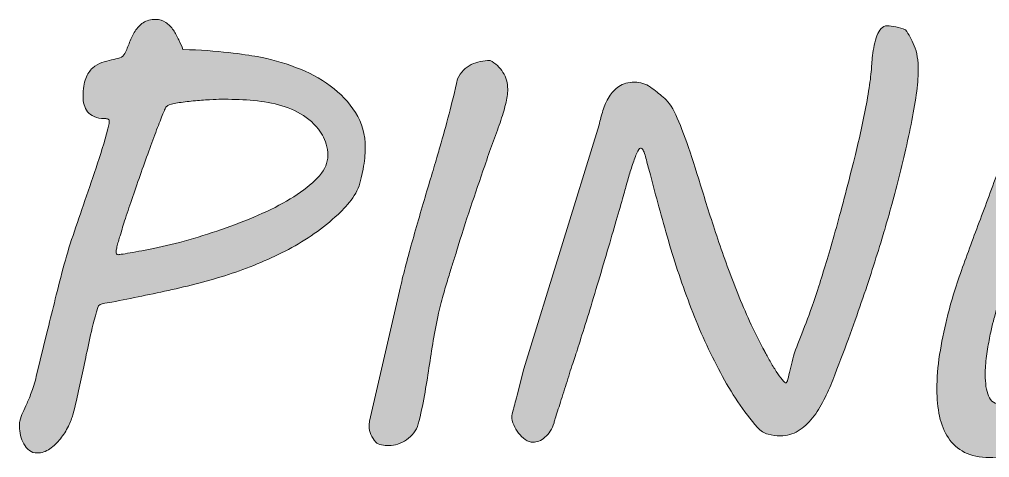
# Model space of a CAD drawing. Header units: inches. Extents: x 140 to 578, y -257 to -98.
# Drawn here: x 317.4 to 447.6, y -198 to -139.2 of the extents above; entities that cross this region are included whole.
import ezdxf

# ---------------------------------------------------------------- set-up
doc = ezdxf.new("R2010")
doc.units = ezdxf.units.IN
doc.header["$MEASUREMENT"] = 0
doc.layers.add('Ebene 1', color=7, linetype='Continuous')

# ---------------------------------------------------------------- blocks, each defined once
blk = doc.blocks.new('block 2')
at = {"layer": 'Ebene 1'}
h = blk.add_hatch(color=7, dxfattribs=at)
h.dxf.hatch_style = 2
edge = h.paths.add_edge_path()
edge.add_spline(control_points=[(317.48, -193.08), (317.57, -192.67), (317.7, -192.28), (317.87, -191.92), (318.04, -191.55), (318.23, -191.14), (318.44, -190.69), (318.64, -190.23), (318.86, -189.69), (319.09, -189.06), (319.31, -188.44), (319.54, -187.66), (319.77, -186.72), (319.77, -186.72), (321.1, -181.25), (321.1, -181.25), (321.42, -179.93), (321.75, -178.58), (322.1, -177.2), (322.44, -175.83), (322.84, -174.27), (323.29, -172.54), (323.66, -171.15), (324.09, -169.7), (324.61, -168.18), (325.12, -166.67), (325.66, -165.1), (326.21, -163.48), (326.77, -161.86), (327.34, -160.2), (327.91, -158.49), (328.48, -156.78), (328.99, -155.02), (329.44, -153.19), (329.47, -153.12), (329.48, -153.03), (329.48, -152.92), (329.48, -152.74), (329.42, -152.62), (329.31, -152.58), (329.19, -152.53), (329.04, -152.51), (328.86, -152.51), (328.29, -152.51), (327.82, -152.42), (327.44, -152.25), (327.07, -152.08), (326.77, -151.86), (326.56, -151.59), (326.34, -151.31), (326.19, -151), (326.09, -150.65), (326, -150.29), (325.96, -149.92), (325.96, -149.54), (325.96, -148.53), (326.08, -147.73), (326.32, -147.13), (326.56, -146.52), (326.86, -146.06), (327.24, -145.73), (327.62, -145.4), (328.03, -145.16), (328.47, -145.01), (328.91, -144.86), (329.35, -144.74), (329.77, -144.65), (330.19, -144.56), (330.56, -144.46), (330.88, -144.36), (331.2, -144.26), (331.43, -144.07), (331.56, -143.79), (331.79, -143.32), (332, -142.81), (332.2, -142.27), (332.39, -141.74), (332.63, -141.24), (332.93, -140.79), (333.23, -140.33), (333.59, -139.95), (334.02, -139.66), (334.46, -139.36), (335.03, -139.21), (335.73, -139.21), (336.23, -139.21), (336.68, -139.35), (337.07, -139.62), (337.45, -139.9), (337.79, -140.24), (338.07, -140.65), (338.36, -141.06), (338.6, -141.5), (338.81, -141.97), (339.01, -142.43), (339.2, -142.86), (339.36, -143.25), (341.7, -143.32), (343.74, -143.45), (345.46, -143.66), (347.18, -143.86), (348.47, -144.04), (349.34, -144.2), (351.05, -144.52), (352.76, -145), (354.48, -145.64), (356.2, -146.28), (357.75, -147.1), (359.13, -148.12), (360.51, -149.13), (361.64, -150.33), (362.51, -151.71), (363.39, -153.09), (363.83, -154.66), (363.83, -156.44), (363.83, -157.35), (363.73, -158.3), (363.52, -159.28), (363.52, -159.28), (363.28, -160.47), (363.28, -160.47), (363.1, -161.43), (362.72, -162.32), (362.14, -163.14), (361.56, -163.96), (360.9, -164.7), (360.17, -165.36), (358.14, -167.23), (355.92, -168.8), (353.51, -170.06), (351.09, -171.33), (348.57, -172.39), (345.95, -173.26), (343.33, -174.12), (340.65, -174.85), (337.92, -175.44), (335.19, -176.04), (332.49, -176.6), (329.82, -177.12), (329.82, -177.12), (328.86, -177.26), (328.86, -177.26), (328.34, -177.32), (328.03, -177.52), (327.94, -177.84), (327.48, -179.41), (327.12, -180.79), (326.86, -181.97), (326.6, -183.16), (326.36, -184.29), (326.13, -185.37), (325.9, -186.46), (325.67, -187.54), (325.44, -188.62), (325.22, -189.7), (324.93, -190.91), (324.59, -192.23), (324.48, -192.66), (324.27, -193.17), (323.98, -193.76), (323.68, -194.36), (323.33, -194.92), (322.92, -195.44), (322.51, -195.96), (322.03, -196.41), (321.5, -196.79), (320.96, -197.17), (320.4, -197.35), (319.81, -197.35), (319.4, -197.35), (319.04, -197.24), (318.75, -197.01), (318.45, -196.78), (318.2, -196.49), (318.01, -196.14), (317.82, -195.79), (317.67, -195.41), (317.57, -195), (317.46, -194.58), (317.41, -194.2), (317.41, -193.83), (317.41, -193.7), (317.41, -193.57), (317.41, -193.44), (317.41, -193.31), (317.44, -193.2), (317.48, -193.08)], knot_values=[0, 0, 0, 0, 1, 1, 1, 2, 2, 2, 3, 3, 3, 4, 4, 4, 5, 5, 5, 6, 6, 6, 7, 7, 7, 8, 8, 8, 9, 9, 9, 10, 10, 10, 11, 11, 11, 12, 12, 12, 13, 13, 13, 14, 14, 14, 15, 15, 15, 16, 16, 16, 17, 17, 17, 18, 18, 18, 19, 19, 19, 20, 20, 20, 21, 21, 21, 22, 22, 22, 23, 23, 23, 24, 24, 24, 25, 25, 25, 26, 26, 26, 27, 27, 27, 28, 28, 28, 29, 29, 29, 30, 30, 30, 31, 31, 31, 32, 32, 32, 33, 33, 33, 34, 34, 34, 35, 35, 35, 36, 36, 36, 37, 37, 37, 38, 38, 38, 39, 39, 39, 40, 40, 40, 41, 41, 41, 42, 42, 42, 43, 43, 43, 44, 44, 44, 45, 45, 45, 46, 46, 46, 47, 47, 47, 48, 48, 48, 49, 49, 49, 50, 50, 50, 51, 51, 51, 52, 52, 52, 53, 53, 53, 54, 54, 54, 55, 55, 55, 56, 56, 56, 57, 57, 57, 58, 58, 58, 59, 59, 59, 60, 60, 60, 61, 61, 61, 62, 62, 62, 62], degree=3, periodic=1)
edge = h.paths.add_edge_path()
edge.add_spline(control_points=[(331.05, -167.82), (331, -167.98), (330.94, -168.18), (330.86, -168.42), (330.78, -168.66), (330.71, -168.91), (330.64, -169.17), (330.57, -169.43), (330.51, -169.67), (330.47, -169.89), (330.42, -170.11), (330.4, -170.26), (330.4, -170.35), (330.4, -170.47), (330.42, -170.56), (330.45, -170.64), (330.49, -170.72), (330.56, -170.76), (330.67, -170.76), (330.74, -170.76), (330.96, -170.73), (331.32, -170.68), (331.69, -170.62), (332.13, -170.55), (332.64, -170.45), (333.15, -170.36), (333.7, -170.26), (334.3, -170.15), (334.89, -170.03), (335.46, -169.92), (336.01, -169.8), (337.49, -169.49), (339.07, -169.08), (340.76, -168.59), (342.44, -168.1), (344.12, -167.55), (345.8, -166.93), (347.47, -166.32), (349.07, -165.66), (350.6, -164.95), (352.13, -164.25), (353.48, -163.49), (354.67, -162.7), (355.92, -161.85), (356.92, -161.01), (357.68, -160.17), (358.43, -159.32), (358.8, -158.42), (358.8, -157.47), (358.8, -156.9), (358.73, -156.39), (358.58, -155.94), (358.43, -155.5), (358.27, -155.1), (358.09, -154.73), (357.4, -153.62), (356.55, -152.74), (355.52, -152.1), (354.5, -151.46), (353.38, -150.98), (352.17, -150.66), (350.97, -150.35), (349.7, -150.14), (348.38, -150.05), (347.06, -149.96), (345.76, -149.91), (344.48, -149.91), (344.14, -149.91), (343.62, -149.94), (342.93, -149.98), (342.23, -150.03), (341.5, -150.08), (340.74, -150.15), (339.98, -150.22), (339.27, -150.31), (338.62, -150.41), (337.97, -150.51), (337.53, -150.63), (337.31, -150.77), (337.19, -150.83), (337.09, -150.95), (337.01, -151.11), (336.93, -151.27), (336.87, -151.4), (336.83, -151.52), (336.64, -151.97), (336.39, -152.61), (336.07, -153.42), (335.76, -154.22), (335.41, -155.13), (335.05, -156.13), (334.68, -157.14), (334.3, -158.2), (333.9, -159.31), (333.51, -160.43), (333.12, -161.52), (332.76, -162.58), (332.39, -163.64), (332.06, -164.63), (331.75, -165.55), (331.44, -166.47), (331.21, -167.23), (331.05, -167.82)], knot_values=[0, 0, 0, 0, 1, 1, 1, 2, 2, 2, 3, 3, 3, 4, 4, 4, 5, 5, 5, 6, 6, 6, 7, 7, 7, 8, 8, 8, 9, 9, 9, 10, 10, 10, 11, 11, 11, 12, 12, 12, 13, 13, 13, 14, 14, 14, 15, 15, 15, 16, 16, 16, 17, 17, 17, 18, 18, 18, 19, 19, 19, 20, 20, 20, 21, 21, 21, 22, 22, 22, 23, 23, 23, 24, 24, 24, 25, 25, 25, 26, 26, 26, 27, 27, 27, 28, 28, 28, 29, 29, 29, 30, 30, 30, 31, 31, 31, 32, 32, 32, 33, 33, 33, 34, 34, 34, 34], degree=3, periodic=1)
h = blk.add_hatch(color=7, dxfattribs=at)
h.dxf.hatch_style = 2
edge = h.paths.add_edge_path()
edge.add_spline(control_points=[(395.21, -153.33), (395.34, -152.74), (395.51, -152.11), (395.72, -151.43), (395.92, -150.76), (396.2, -150.15), (396.54, -149.59), (396.88, -149.03), (397.32, -148.56), (397.87, -148.19), (398.42, -147.81), (399.11, -147.62), (399.96, -147.62), (400.75, -147.62), (401.47, -147.84), (402.09, -148.29), (402.72, -148.73), (403.28, -149.18), (403.78, -149.64), (404.38, -150.03), (404.95, -150.81), (405.49, -152), (406.04, -153.18), (406.6, -154.64), (407.19, -156.37), (407.77, -158.1), (408.39, -160.06), (409.07, -162.25), (409.74, -164.44), (410.48, -166.73), (411.29, -169.12), (412.1, -171.51), (413, -173.96), (414, -176.45), (415.01, -178.95), (416.15, -181.38), (417.42, -183.75), (417.63, -184.11), (417.87, -184.54), (418.14, -185.03), (418.41, -185.52), (418.69, -185.98), (418.98, -186.42), (419.26, -186.85), (419.52, -187.21), (419.76, -187.51), (420, -187.81), (420.18, -187.95), (420.29, -187.95), (420.36, -187.95), (420.44, -187.78), (420.53, -187.44), (420.62, -187.1), (420.73, -186.69), (420.84, -186.21), (420.95, -185.73), (421.07, -185.24), (421.2, -184.74), (421.32, -184.24), (421.44, -183.83), (421.56, -183.51), (421.99, -182.46), (422.46, -181.26), (422.98, -179.9), (423.49, -178.55), (424.06, -176.91), (424.69, -174.98), (425.31, -173.06), (426, -170.77), (426.75, -168.13), (427.51, -165.49), (428.34, -162.35), (429.25, -158.73), (429.48, -157.84), (429.72, -156.83), (429.98, -155.71), (430.25, -154.58), (430.5, -153.43), (430.74, -152.25), (430.97, -151.08), (431.19, -149.94), (431.37, -148.82), (431.55, -147.7), (431.68, -146.73), (431.74, -145.91), (431.74, -145.78), (431.75, -145.54), (431.78, -145.2), (431.8, -144.85), (431.84, -144.47), (431.9, -144.03), (431.95, -143.6), (432.03, -143.15), (432.12, -142.68), (432.21, -142.22), (432.33, -141.79), (432.48, -141.4), (432.63, -141.01), (432.81, -140.7), (433.04, -140.44), (433.27, -140.19), (433.54, -140.07), (433.86, -140.07), (434.18, -140.07), (434.57, -140.11), (435.04, -140.21), (435.51, -140.3), (435.94, -140.43), (436.32, -140.62), (436.76, -141.21), (437.15, -141.92), (437.5, -142.75), (437.86, -143.58), (438.03, -144.71), (438.03, -146.12), (438.03, -147.01), (437.94, -148.07), (437.76, -149.31), (437.58, -150.56), (437.34, -151.89), (437.06, -153.31), (436.77, -154.74), (436.46, -156.2), (436.1, -157.71), (435.75, -159.21), (435.39, -160.65), (435.03, -162.03), (434.66, -163.41), (434.31, -164.67), (433.98, -165.82), (433.65, -166.97), (433.37, -167.92), (433.15, -168.68), (432.73, -170), (432.31, -171.36), (431.86, -172.76), (431.42, -174.16), (430.93, -175.63), (430.39, -177.17), (429.86, -178.71), (429.28, -180.34), (428.65, -182.06), (428.02, -183.78), (427.32, -185.62), (426.55, -187.58), (426.21, -188.47), (425.81, -189.36), (425.37, -190.24), (424.92, -191.13), (424.42, -191.94), (423.85, -192.65), (423.28, -193.37), (422.63, -193.95), (421.92, -194.4), (421.2, -194.84), (420.4, -195.06), (419.51, -195.06), (418.98, -195.06), (418.44, -194.99), (417.88, -194.84), (417.33, -194.69), (416.85, -194.39), (416.47, -193.94), (414.6, -191.77), (412.93, -189.32), (411.48, -186.57), (410.02, -183.82), (408.71, -180.95), (407.56, -177.96), (406.41, -174.96), (405.39, -171.93), (404.5, -168.86), (403.61, -165.8), (402.8, -162.87), (402.08, -160.06), (402.08, -160.06), (401.87, -159.28), (401.87, -159.28), (401.78, -158.96), (401.69, -158.63), (401.61, -158.3), (401.53, -157.97), (401.45, -157.67), (401.38, -157.4), (401.29, -157.12), (401.2, -156.9), (401.1, -156.73), (401, -156.56), (400.88, -156.47), (400.74, -156.47), (400.61, -156.47), (400.44, -156.73), (400.23, -157.23), (400.02, -157.73), (399.82, -158.29), (399.61, -158.92), (399.41, -159.55), (399.22, -160.15), (399.05, -160.75), (398.88, -161.34), (398.77, -161.72), (398.73, -161.88), (398.57, -162.47), (398.33, -163.32), (398.01, -164.42), (397.69, -165.53), (397.33, -166.77), (396.93, -168.16), (396.53, -169.55), (396.1, -171.02), (395.63, -172.57), (395.17, -174.12), (394.72, -175.62), (394.28, -177.07), (393.85, -178.52), (393.44, -179.85), (393.05, -181.08), (392.66, -182.31), (392.35, -183.31), (392.1, -184.06), (391.89, -184.65), (391.64, -185.41), (391.34, -186.35), (391.05, -187.28), (390.75, -188.22), (390.45, -189.17), (390.16, -190.11), (389.88, -190.97), (389.63, -191.75), (389.38, -192.52), (389.22, -193.04), (389.16, -193.29), (388.88, -194.15), (388.48, -194.81), (387.94, -195.25), (387.41, -195.7), (386.87, -195.92), (386.32, -195.92), (385.98, -195.92), (385.64, -195.8), (385.29, -195.56), (384.95, -195.32), (384.65, -195.03), (384.39, -194.69), (384.13, -194.35), (383.91, -193.98), (383.74, -193.58), (383.57, -193.18), (383.48, -192.82), (383.48, -192.5), (383.48, -192.32), (383.54, -192.03), (383.65, -191.63), (383.77, -191.23), (383.95, -190.55), (384.2, -189.59), (384.2, -189.59), (385.09, -186.07), (385.09, -186.07), (385.09, -186.07), (395.21, -153.33), (395.21, -153.33)], knot_values=[0, 0, 0, 0, 1, 1, 1, 2, 2, 2, 3, 3, 3, 4, 4, 4, 5, 5, 5, 6, 6, 6, 7, 7, 7, 8, 8, 8, 9, 9, 9, 10, 10, 10, 11, 11, 11, 12, 12, 12, 13, 13, 13, 14, 14, 14, 15, 15, 15, 16, 16, 16, 17, 17, 17, 18, 18, 18, 19, 19, 19, 20, 20, 20, 21, 21, 21, 22, 22, 22, 23, 23, 23, 24, 24, 24, 25, 25, 25, 26, 26, 26, 27, 27, 27, 28, 28, 28, 29, 29, 29, 30, 30, 30, 31, 31, 31, 32, 32, 32, 33, 33, 33, 34, 34, 34, 35, 35, 35, 36, 36, 36, 37, 37, 37, 38, 38, 38, 39, 39, 39, 40, 40, 40, 41, 41, 41, 42, 42, 42, 43, 43, 43, 44, 44, 44, 45, 45, 45, 46, 46, 46, 47, 47, 47, 48, 48, 48, 49, 49, 49, 50, 50, 50, 51, 51, 51, 52, 52, 52, 53, 53, 53, 54, 54, 54, 55, 55, 55, 56, 56, 56, 57, 57, 57, 58, 58, 58, 59, 59, 59, 60, 60, 60, 61, 61, 61, 62, 62, 62, 63, 63, 63, 64, 64, 64, 65, 65, 65, 66, 66, 66, 67, 67, 67, 68, 68, 68, 69, 69, 69, 70, 70, 70, 71, 71, 71, 72, 72, 72, 73, 73, 73, 74, 74, 74, 75, 75, 75, 76, 76, 76, 77, 77, 77, 78, 78, 78, 79, 79, 79, 80, 80, 80, 81, 81, 81, 82, 82, 82, 83, 83, 83, 84, 84, 84, 85, 85, 85, 86, 86, 86, 87, 87, 87, 87], degree=3, periodic=1)
h = blk.add_hatch(color=7, dxfattribs=at)
h.dxf.hatch_style = 2
edge = h.paths.add_edge_path()
edge.add_spline(control_points=[(441.86, -179.38), (442.36, -177.3), (443.02, -175.14), (443.83, -172.88), (444.63, -170.62), (445.48, -168.32), (446.37, -165.98), (447.26, -163.63), (448.14, -161.24), (449, -158.82), (449.87, -156.39), (450.61, -153.97), (451.23, -151.55), (451.38, -150.96), (451.52, -150.41), (451.64, -149.91), (451.75, -149.41), (451.86, -148.88), (451.98, -148.31), (452.25, -147.71), (452.62, -147.26), (453.09, -146.94), (453.55, -146.62), (454.06, -146.46), (454.61, -146.46), (455.11, -146.46), (455.58, -146.54), (456.03, -146.7), (456.47, -146.86), (456.86, -147.12), (457.19, -147.47), (457.52, -147.82), (457.78, -148.27), (457.98, -148.82), (458.17, -149.37), (458.27, -150.01), (458.27, -150.77), (458.27, -151.59), (458.14, -152.52), (457.89, -153.57), (457, -155.85), (456.1, -158.08), (455.19, -160.27), (454.28, -162.46), (453.4, -164.6), (452.54, -166.69), (451.69, -168.79), (450.89, -170.86), (450.17, -172.92), (449.44, -174.97), (448.81, -176.99), (448.29, -179), (448.24, -179.16), (448.15, -179.51), (448.01, -180.04), (447.88, -180.58), (447.73, -181.22), (447.59, -181.97), (447.44, -182.72), (447.31, -183.53), (447.19, -184.38), (447.08, -185.24), (447.02, -186.06), (447.02, -186.86), (447.02, -187.41), (447.06, -187.93), (447.12, -188.42), (447.19, -188.91), (447.31, -189.33), (447.47, -189.7), (447.62, -190.06), (447.84, -190.35), (448.12, -190.55), (448.39, -190.76), (448.73, -190.86), (449.14, -190.86), (450.01, -190.86), (451.07, -190.41), (452.32, -189.51), (453.57, -188.61), (454.93, -187.38), (456.39, -185.83), (457.85, -184.29), (459.34, -182.47), (460.88, -180.4), (462.42, -178.33), (463.92, -176.11), (465.38, -173.74), (466.83, -171.37), (468.19, -168.93), (469.44, -166.42), (470.7, -163.91), (471.76, -161.44), (472.62, -159), (472.83, -158.57), (473.08, -158.29), (473.38, -158.17), (473.67, -158.04), (474.06, -157.98), (474.54, -157.98), (475.43, -157.98), (476.17, -158.25), (476.78, -158.78), (477.38, -159.32), (477.68, -160.01), (477.68, -160.85), (477.68, -161.05), (477.66, -161.25), (477.61, -161.43), (477.57, -161.61), (477.5, -161.83), (477.41, -162.08), (477.41, -162.08), (476.93, -163.48), (476.93, -163.48), (476.56, -164.55), (476.22, -165.54), (475.89, -166.44), (475.56, -167.34), (475.29, -168.19), (475.08, -168.98), (474.79, -170.12), (474.55, -171.17), (474.37, -172.11), (474.18, -173.06), (474.04, -173.95), (473.94, -174.78), (473.84, -175.61), (473.77, -176.42), (473.73, -177.22), (473.7, -178.02), (473.68, -178.83), (473.68, -179.65), (473.68, -179.97), (473.71, -180.43), (473.77, -181.05), (473.82, -181.67), (473.91, -182.34), (474.02, -183.08), (474.14, -183.82), (474.29, -184.58), (474.49, -185.34), (474.68, -186.1), (474.91, -186.8), (475.17, -187.44), (475.43, -188.08), (475.74, -188.6), (476.09, -189), (476.45, -189.4), (476.85, -189.59), (477.3, -189.59), (478.01, -189.59), (478.76, -189.3), (479.54, -188.72), (480.33, -188.14), (481.12, -187.34), (481.92, -186.33), (482.72, -185.32), (483.52, -184.13), (484.33, -182.76), (485.14, -181.39), (485.92, -179.92), (486.69, -178.35), (487.45, -176.78), (488.18, -175.15), (488.88, -173.46), (489.57, -171.78), (490.21, -170.11), (490.79, -168.45), (491.37, -166.8), (491.88, -165.21), (492.33, -163.67), (492.77, -162.13), (493.13, -160.72), (493.4, -159.45), (493.65, -158.24), (493.87, -157.07), (494.05, -155.93), (494.23, -154.79), (494.42, -153.65), (494.6, -152.51), (494.78, -151.37), (494.98, -150.23), (495.2, -149.07), (495.41, -147.92), (495.68, -146.75), (496, -145.54), (496.12, -145.1), (496.29, -144.66), (496.51, -144.2), (496.74, -143.75), (497.02, -143.33), (497.35, -142.96), (497.68, -142.58), (498.04, -142.27), (498.43, -142.03), (498.81, -141.79), (499.21, -141.67), (499.62, -141.67), (500.65, -141.67), (501.34, -141.95), (501.71, -142.51), (502.07, -143.07), (502.26, -144), (502.26, -145.3), (502.26, -146.25), (502.17, -147.37), (502, -148.65), (501.83, -149.92), (501.61, -151.26), (501.35, -152.66), (501.09, -154.06), (500.8, -155.48), (500.48, -156.92), (500.16, -158.35), (499.84, -159.71), (499.52, -160.99), (498.88, -163.58), (498.04, -166.28), (496.99, -169.07), (495.94, -171.86), (494.78, -174.58), (493.49, -177.24), (492.2, -179.89), (490.83, -182.39), (489.39, -184.74), (487.94, -187.09), (486.49, -189.1), (485.03, -190.79), (484.53, -191.38), (483.94, -191.99), (483.25, -192.6), (482.57, -193.22), (481.83, -193.78), (481.05, -194.28), (480.26, -194.78), (479.46, -195.19), (478.66, -195.52), (477.85, -195.85), (477.07, -196.02), (476.31, -196.02), (474.74, -196.02), (473.43, -195.56), (472.37, -194.64), (471.31, -193.71), (470.44, -192.48), (469.77, -190.94), (469.1, -189.41), (468.58, -187.65), (468.23, -185.68), (467.88, -183.71), (467.62, -181.68), (467.46, -179.58), (466.19, -181.47), (465.02, -183.16), (463.96, -184.64), (462.9, -186.12), (461.82, -187.49), (460.73, -188.74), (459.91, -189.67), (458.98, -190.68), (457.96, -191.77), (456.93, -192.85), (455.85, -193.85), (454.7, -194.77), (453.54, -195.7), (452.37, -196.46), (451.16, -197.06), (449.95, -197.67), (448.77, -197.97), (447.6, -197.97), (446.26, -197.97), (445.14, -197.73), (444.24, -197.27), (443.34, -196.8), (442.61, -196.16), (442.07, -195.34), (441.52, -194.52), (441.13, -193.55), (440.89, -192.43), (440.65, -191.32), (440.53, -190.11), (440.53, -188.81), (440.53, -187.3), (440.65, -185.76), (440.9, -184.16), (441.15, -182.57), (441.47, -180.97), (441.86, -179.38)], knot_values=[0, 0, 0, 0, 1, 1, 1, 2, 2, 2, 3, 3, 3, 4, 4, 4, 5, 5, 5, 6, 6, 6, 7, 7, 7, 8, 8, 8, 9, 9, 9, 10, 10, 10, 11, 11, 11, 12, 12, 12, 13, 13, 13, 14, 14, 14, 15, 15, 15, 16, 16, 16, 17, 17, 17, 18, 18, 18, 19, 19, 19, 20, 20, 20, 21, 21, 21, 22, 22, 22, 23, 23, 23, 24, 24, 24, 25, 25, 25, 26, 26, 26, 27, 27, 27, 28, 28, 28, 29, 29, 29, 30, 30, 30, 31, 31, 31, 32, 32, 32, 33, 33, 33, 34, 34, 34, 35, 35, 35, 36, 36, 36, 37, 37, 37, 38, 38, 38, 39, 39, 39, 40, 40, 40, 41, 41, 41, 42, 42, 42, 43, 43, 43, 44, 44, 44, 45, 45, 45, 46, 46, 46, 47, 47, 47, 48, 48, 48, 49, 49, 49, 50, 50, 50, 51, 51, 51, 52, 52, 52, 53, 53, 53, 54, 54, 54, 55, 55, 55, 56, 56, 56, 57, 57, 57, 58, 58, 58, 59, 59, 59, 60, 60, 60, 61, 61, 61, 62, 62, 62, 63, 63, 63, 64, 64, 64, 65, 65, 65, 66, 66, 66, 67, 67, 67, 68, 68, 68, 69, 69, 69, 70, 70, 70, 71, 71, 71, 72, 72, 72, 73, 73, 73, 74, 74, 74, 75, 75, 75, 76, 76, 76, 77, 77, 77, 78, 78, 78, 79, 79, 79, 80, 80, 80, 81, 81, 81, 82, 82, 82, 83, 83, 83, 84, 84, 84, 85, 85, 85, 86, 86, 86, 87, 87, 87, 88, 88, 88, 89, 89, 89, 90, 90, 90, 91, 91, 91, 92, 92, 92, 93, 93, 93, 94, 94, 94, 95, 95, 95, 96, 96, 96, 96], degree=3, periodic=1)
h = blk.add_hatch(color=7, dxfattribs=at)
h.dxf.hatch_style = 2
edge = h.paths.add_edge_path()
edge.add_spline(control_points=[(368.55, -175.07), (368.75, -174.18), (369, -173.19), (369.28, -172.11), (369.56, -171.03), (369.87, -169.91), (370.2, -168.75), (370.53, -167.58), (370.87, -166.41), (371.21, -165.22), (371.55, -164.04), (371.89, -162.9), (372.22, -161.81), (372.55, -160.71), (372.85, -159.69), (373.13, -158.75), (373.4, -157.8), (373.64, -157), (373.84, -156.34), (374.28, -154.86), (374.69, -153.37), (375.07, -151.88), (375.46, -150.39), (375.84, -148.82), (376.2, -147.18), (376.66, -146.29), (377.27, -145.66), (378.05, -145.28), (378.82, -144.9), (379.67, -144.72), (380.58, -144.72), (381.31, -145.1), (381.88, -145.63), (382.3, -146.31), (382.72, -146.98), (382.94, -147.74), (382.94, -148.58), (382.94, -149.17), (382.84, -149.85), (382.64, -150.61), (382.45, -151.38), (382.21, -152.2), (381.91, -153.07), (381.61, -153.95), (381.28, -154.87), (380.92, -155.84), (380.55, -156.81), (380.2, -157.81), (379.86, -158.83), (379.22, -160.7), (378.58, -162.57), (377.94, -164.44), (377.31, -166.31), (376.68, -168.28), (376.06, -170.35), (375.91, -170.9), (375.73, -171.45), (375.55, -171.99), (375.37, -172.54), (375.18, -173.13), (374.99, -173.77), (374.79, -174.41), (374.58, -175.12), (374.36, -175.91), (374.13, -176.69), (373.9, -177.6), (373.67, -178.62), (373.4, -179.83), (373.16, -181.04), (372.95, -182.26), (372.75, -183.48), (372.56, -184.71), (372.37, -185.94), (372.19, -187.17), (371.99, -188.41), (371.76, -189.66), (371.53, -190.92), (371.26, -192.18), (370.94, -193.46), (370.82, -193.91), (370.62, -194.32), (370.34, -194.67), (370.05, -195.02), (369.73, -195.33), (369.37, -195.58), (369, -195.83), (368.61, -196.02), (368.2, -196.16), (367.79, -196.29), (367.41, -196.36), (367.04, -196.36), (366.68, -196.36), (366.33, -196.33), (366, -196.28), (365.67, -196.22), (365.41, -196.09), (365.23, -195.88), (364.96, -195.59), (364.74, -195.26), (364.58, -194.89), (364.42, -194.53), (364.34, -194.14), (364.34, -193.73), (364.34, -193.62), (364.35, -193.51), (364.36, -193.41), (364.37, -193.3), (364.39, -193.2), (364.41, -193.08), (364.41, -193.08), (368.55, -175.07), (368.55, -175.07)], knot_values=[0, 0, 0, 0, 1, 1, 1, 2, 2, 2, 3, 3, 3, 4, 4, 4, 5, 5, 5, 6, 6, 6, 7, 7, 7, 8, 8, 8, 9, 9, 9, 10, 10, 10, 11, 11, 11, 12, 12, 12, 13, 13, 13, 14, 14, 14, 15, 15, 15, 16, 16, 16, 17, 17, 17, 18, 18, 18, 19, 19, 19, 20, 20, 20, 21, 21, 21, 22, 22, 22, 23, 23, 23, 24, 24, 24, 25, 25, 25, 26, 26, 26, 27, 27, 27, 28, 28, 28, 29, 29, 29, 30, 30, 30, 31, 31, 31, 32, 32, 32, 33, 33, 33, 34, 34, 34, 35, 35, 35, 36, 36, 36, 37, 37, 37, 37], degree=3, periodic=1)
at = {"layer": 'Ebene 1', "lineweight": 0}
for points, knots in [([(317.48, -193.08), (317.57, -192.67), (317.7, -192.28), (317.87, -191.92), (318.04, -191.55), (318.23, -191.14), (318.44, -190.69), (318.64, -190.23), (318.86, -189.69), (319.09, -189.06), (319.31, -188.44), (319.54, -187.66), (319.77, -186.72), (319.77, -186.72), (321.1, -181.25), (321.1, -181.25), (321.42, -179.93), (321.75, -178.58), (322.1, -177.2), (322.44, -175.83), (322.84, -174.27), (323.29, -172.54), (323.66, -171.15), (324.09, -169.7), (324.61, -168.18), (325.12, -166.67), (325.66, -165.1), (326.21, -163.48), (326.77, -161.86), (327.34, -160.2), (327.91, -158.49), (328.48, -156.78), (328.99, -155.02), (329.44, -153.19), (329.47, -153.12), (329.48, -153.03), (329.48, -152.92), (329.48, -152.74), (329.42, -152.62), (329.31, -152.58), (329.19, -152.53), (329.04, -152.51), (328.86, -152.51), (328.29, -152.51), (327.82, -152.42), (327.44, -152.25), (327.07, -152.08), (326.77, -151.86), (326.56, -151.59), (326.34, -151.31), (326.19, -151), (326.09, -150.65), (326, -150.29), (325.96, -149.92), (325.96, -149.54), (325.96, -148.53), (326.08, -147.73), (326.32, -147.13), (326.56, -146.52), (326.86, -146.06), (327.24, -145.73), (327.62, -145.4), (328.03, -145.16), (328.47, -145.01), (328.91, -144.86), (329.35, -144.74), (329.77, -144.65), (330.19, -144.56), (330.56, -144.46), (330.88, -144.36), (331.2, -144.26), (331.43, -144.07), (331.56, -143.79), (331.79, -143.32), (332, -142.81), (332.2, -142.27), (332.39, -141.74), (332.63, -141.24), (332.93, -140.79), (333.23, -140.33), (333.59, -139.95), (334.02, -139.66), (334.46, -139.36), (335.03, -139.21), (335.73, -139.21), (336.23, -139.21), (336.68, -139.35), (337.07, -139.62), (337.45, -139.9), (337.79, -140.24), (338.07, -140.65), (338.36, -141.06), (338.6, -141.5), (338.81, -141.97), (339.01, -142.43), (339.2, -142.86), (339.36, -143.25), (341.7, -143.32), (343.74, -143.45), (345.46, -143.66), (347.18, -143.86), (348.47, -144.04), (349.34, -144.2), (351.05, -144.52), (352.76, -145), (354.48, -145.64), (356.2, -146.28), (357.75, -147.1), (359.13, -148.12), (360.51, -149.13), (361.64, -150.33), (362.51, -151.71), (363.39, -153.09), (363.83, -154.66), (363.83, -156.44), (363.83, -157.35), (363.73, -158.3), (363.52, -159.28), (363.52, -159.28), (363.28, -160.47), (363.28, -160.47), (363.1, -161.43), (362.72, -162.32), (362.14, -163.14), (361.56, -163.96), (360.9, -164.7), (360.17, -165.36), (358.14, -167.23), (355.92, -168.8), (353.51, -170.06), (351.09, -171.33), (348.57, -172.39), (345.95, -173.26), (343.33, -174.12), (340.65, -174.85), (337.92, -175.44), (335.19, -176.04), (332.49, -176.6), (329.82, -177.12), (329.82, -177.12), (328.86, -177.26), (328.86, -177.26), (328.34, -177.32), (328.03, -177.52), (327.94, -177.84), (327.48, -179.41), (327.12, -180.79), (326.86, -181.97), (326.6, -183.16), (326.36, -184.29), (326.13, -185.37), (325.9, -186.46), (325.67, -187.54), (325.44, -188.62), (325.22, -189.7), (324.93, -190.91), (324.59, -192.23), (324.48, -192.66), (324.27, -193.17), (323.98, -193.76), (323.68, -194.36), (323.33, -194.92), (322.92, -195.44), (322.51, -195.96), (322.03, -196.41), (321.5, -196.79), (320.96, -197.17), (320.4, -197.35), (319.81, -197.35), (319.4, -197.35), (319.04, -197.24), (318.75, -197.01), (318.45, -196.78), (318.2, -196.49), (318.01, -196.14), (317.82, -195.79), (317.67, -195.41), (317.57, -195), (317.46, -194.58), (317.41, -194.2), (317.41, -193.83), (317.41, -193.7), (317.41, -193.57), (317.41, -193.44), (317.41, -193.31), (317.44, -193.2), (317.48, -193.08)], [0, 0, 0, 0, 1, 1, 1, 2, 2, 2, 3, 3, 3, 4, 4, 4, 5, 5, 5, 6, 6, 6, 7, 7, 7, 8, 8, 8, 9, 9, 9, 10, 10, 10, 11, 11, 11, 12, 12, 12, 13, 13, 13, 14, 14, 14, 15, 15, 15, 16, 16, 16, 17, 17, 17, 18, 18, 18, 19, 19, 19, 20, 20, 20, 21, 21, 21, 22, 22, 22, 23, 23, 23, 24, 24, 24, 25, 25, 25, 26, 26, 26, 27, 27, 27, 28, 28, 28, 29, 29, 29, 30, 30, 30, 31, 31, 31, 32, 32, 32, 33, 33, 33, 34, 34, 34, 35, 35, 35, 36, 36, 36, 37, 37, 37, 38, 38, 38, 39, 39, 39, 40, 40, 40, 41, 41, 41, 42, 42, 42, 43, 43, 43, 44, 44, 44, 45, 45, 45, 46, 46, 46, 47, 47, 47, 48, 48, 48, 49, 49, 49, 50, 50, 50, 51, 51, 51, 52, 52, 52, 53, 53, 53, 54, 54, 54, 55, 55, 55, 56, 56, 56, 57, 57, 57, 58, 58, 58, 59, 59, 59, 60, 60, 60, 61, 61, 61, 62, 62, 62, 62]), ([(395.21, -153.33), (395.34, -152.74), (395.51, -152.11), (395.72, -151.43), (395.92, -150.76), (396.2, -150.15), (396.54, -149.59), (396.88, -149.03), (397.32, -148.56), (397.87, -148.19), (398.42, -147.81), (399.11, -147.62), (399.96, -147.62), (400.75, -147.62), (401.47, -147.84), (402.09, -148.29), (402.72, -148.73), (403.28, -149.18), (403.78, -149.64), (404.38, -150.03), (404.95, -150.81), (405.49, -152), (406.04, -153.18), (406.6, -154.64), (407.19, -156.37), (407.77, -158.1), (408.39, -160.06), (409.07, -162.25), (409.74, -164.44), (410.48, -166.73), (411.29, -169.12), (412.1, -171.51), (413, -173.96), (414, -176.45), (415.01, -178.95), (416.15, -181.38), (417.42, -183.75), (417.63, -184.11), (417.87, -184.54), (418.14, -185.03), (418.41, -185.52), (418.69, -185.98), (418.98, -186.42), (419.26, -186.85), (419.52, -187.21), (419.76, -187.51), (420, -187.81), (420.18, -187.95), (420.29, -187.95), (420.36, -187.95), (420.44, -187.78), (420.53, -187.44), (420.62, -187.1), (420.73, -186.69), (420.84, -186.21), (420.95, -185.73), (421.07, -185.24), (421.2, -184.74), (421.32, -184.24), (421.44, -183.83), (421.56, -183.51), (421.99, -182.46), (422.46, -181.26), (422.98, -179.9), (423.49, -178.55), (424.06, -176.91), (424.69, -174.98), (425.31, -173.06), (426, -170.77), (426.75, -168.13), (427.51, -165.49), (428.34, -162.35), (429.25, -158.73), (429.48, -157.84), (429.72, -156.83), (429.98, -155.71), (430.25, -154.58), (430.5, -153.43), (430.74, -152.25), (430.97, -151.08), (431.19, -149.94), (431.37, -148.82), (431.55, -147.7), (431.68, -146.73), (431.74, -145.91), (431.74, -145.78), (431.75, -145.54), (431.78, -145.2), (431.8, -144.85), (431.84, -144.47), (431.9, -144.03), (431.95, -143.6), (432.03, -143.15), (432.12, -142.68), (432.21, -142.22), (432.33, -141.79), (432.48, -141.4), (432.63, -141.01), (432.81, -140.7), (433.04, -140.44), (433.27, -140.19), (433.54, -140.07), (433.86, -140.07), (434.18, -140.07), (434.57, -140.11), (435.04, -140.21), (435.51, -140.3), (435.94, -140.43), (436.32, -140.62), (436.76, -141.21), (437.15, -141.92), (437.5, -142.75), (437.86, -143.58), (438.03, -144.71), (438.03, -146.12), (438.03, -147.01), (437.94, -148.07), (437.76, -149.31), (437.58, -150.56), (437.34, -151.89), (437.06, -153.31), (436.77, -154.74), (436.46, -156.2), (436.1, -157.71), (435.75, -159.21), (435.39, -160.65), (435.03, -162.03), (434.66, -163.41), (434.31, -164.67), (433.98, -165.82), (433.65, -166.97), (433.37, -167.92), (433.15, -168.68), (432.73, -170), (432.31, -171.36), (431.86, -172.76), (431.42, -174.16), (430.93, -175.63), (430.39, -177.17), (429.86, -178.71), (429.28, -180.34), (428.65, -182.06), (428.02, -183.78), (427.32, -185.62), (426.55, -187.58), (426.21, -188.47), (425.81, -189.36), (425.37, -190.24), (424.92, -191.13), (424.42, -191.94), (423.85, -192.65), (423.28, -193.37), (422.63, -193.95), (421.92, -194.4), (421.2, -194.84), (420.4, -195.06), (419.51, -195.06), (418.98, -195.06), (418.44, -194.99), (417.88, -194.84), (417.33, -194.69), (416.85, -194.39), (416.47, -193.94), (414.6, -191.77), (412.93, -189.32), (411.48, -186.57), (410.02, -183.82), (408.71, -180.95), (407.56, -177.96), (406.41, -174.96), (405.39, -171.93), (404.5, -168.86), (403.61, -165.8), (402.8, -162.87), (402.08, -160.06), (402.08, -160.06), (401.87, -159.28), (401.87, -159.28), (401.78, -158.96), (401.69, -158.63), (401.61, -158.3), (401.53, -157.97), (401.45, -157.67), (401.38, -157.4), (401.29, -157.12), (401.2, -156.9), (401.1, -156.73), (401, -156.56), (400.88, -156.47), (400.74, -156.47), (400.61, -156.47), (400.44, -156.73), (400.23, -157.23), (400.02, -157.73), (399.82, -158.29), (399.61, -158.92), (399.41, -159.55), (399.22, -160.15), (399.05, -160.75), (398.88, -161.34), (398.77, -161.72), (398.73, -161.88), (398.57, -162.47), (398.33, -163.32), (398.01, -164.42), (397.69, -165.53), (397.33, -166.77), (396.93, -168.16), (396.53, -169.55), (396.1, -171.02), (395.63, -172.57), (395.17, -174.12), (394.72, -175.62), (394.28, -177.07), (393.85, -178.52), (393.44, -179.85), (393.05, -181.08), (392.66, -182.31), (392.35, -183.31), (392.1, -184.06), (391.89, -184.65), (391.64, -185.41), (391.34, -186.35), (391.05, -187.28), (390.75, -188.22), (390.45, -189.17), (390.16, -190.11), (389.88, -190.97), (389.63, -191.75), (389.38, -192.52), (389.22, -193.04), (389.16, -193.29), (388.88, -194.15), (388.48, -194.81), (387.94, -195.25), (387.41, -195.7), (386.87, -195.92), (386.32, -195.92), (385.98, -195.92), (385.64, -195.8), (385.29, -195.56), (384.95, -195.32), (384.65, -195.03), (384.39, -194.69), (384.13, -194.35), (383.91, -193.98), (383.74, -193.58), (383.57, -193.18), (383.48, -192.82), (383.48, -192.5), (383.48, -192.32), (383.54, -192.03), (383.65, -191.63), (383.77, -191.23), (383.95, -190.55), (384.2, -189.59), (384.2, -189.59), (385.09, -186.07), (385.09, -186.07), (385.09, -186.07), (395.21, -153.33), (395.21, -153.33)], [0, 0, 0, 0, 1, 1, 1, 2, 2, 2, 3, 3, 3, 4, 4, 4, 5, 5, 5, 6, 6, 6, 7, 7, 7, 8, 8, 8, 9, 9, 9, 10, 10, 10, 11, 11, 11, 12, 12, 12, 13, 13, 13, 14, 14, 14, 15, 15, 15, 16, 16, 16, 17, 17, 17, 18, 18, 18, 19, 19, 19, 20, 20, 20, 21, 21, 21, 22, 22, 22, 23, 23, 23, 24, 24, 24, 25, 25, 25, 26, 26, 26, 27, 27, 27, 28, 28, 28, 29, 29, 29, 30, 30, 30, 31, 31, 31, 32, 32, 32, 33, 33, 33, 34, 34, 34, 35, 35, 35, 36, 36, 36, 37, 37, 37, 38, 38, 38, 39, 39, 39, 40, 40, 40, 41, 41, 41, 42, 42, 42, 43, 43, 43, 44, 44, 44, 45, 45, 45, 46, 46, 46, 47, 47, 47, 48, 48, 48, 49, 49, 49, 50, 50, 50, 51, 51, 51, 52, 52, 52, 53, 53, 53, 54, 54, 54, 55, 55, 55, 56, 56, 56, 57, 57, 57, 58, 58, 58, 59, 59, 59, 60, 60, 60, 61, 61, 61, 62, 62, 62, 63, 63, 63, 64, 64, 64, 65, 65, 65, 66, 66, 66, 67, 67, 67, 68, 68, 68, 69, 69, 69, 70, 70, 70, 71, 71, 71, 72, 72, 72, 73, 73, 73, 74, 74, 74, 75, 75, 75, 76, 76, 76, 77, 77, 77, 78, 78, 78, 79, 79, 79, 80, 80, 80, 81, 81, 81, 82, 82, 82, 83, 83, 83, 84, 84, 84, 85, 85, 85, 86, 86, 86, 87, 87, 87, 87]), ([(441.86, -179.38), (442.36, -177.3), (443.02, -175.14), (443.83, -172.88), (444.63, -170.62), (445.48, -168.32), (446.37, -165.98), (447.26, -163.63), (448.14, -161.24), (449, -158.82), (449.87, -156.39), (450.61, -153.97), (451.23, -151.55), (451.38, -150.96), (451.52, -150.41), (451.64, -149.91), (451.75, -149.41), (451.86, -148.88), (451.98, -148.31), (452.25, -147.71), (452.62, -147.26), (453.09, -146.94), (453.55, -146.62), (454.06, -146.46), (454.61, -146.46), (455.11, -146.46), (455.58, -146.54), (456.03, -146.7), (456.47, -146.86), (456.86, -147.12), (457.19, -147.47), (457.52, -147.82), (457.78, -148.27), (457.98, -148.82), (458.17, -149.37), (458.27, -150.01), (458.27, -150.77), (458.27, -151.59), (458.14, -152.52), (457.89, -153.57), (457, -155.85), (456.1, -158.08), (455.19, -160.27), (454.28, -162.46), (453.4, -164.6), (452.54, -166.69), (451.69, -168.79), (450.89, -170.86), (450.17, -172.92), (449.44, -174.97), (448.81, -176.99), (448.29, -179), (448.24, -179.16), (448.15, -179.51), (448.01, -180.04), (447.88, -180.58), (447.73, -181.22), (447.59, -181.97), (447.44, -182.72), (447.31, -183.53), (447.19, -184.38), (447.08, -185.24), (447.02, -186.06), (447.02, -186.86), (447.02, -187.41), (447.06, -187.93), (447.12, -188.42), (447.19, -188.91), (447.31, -189.33), (447.47, -189.7), (447.62, -190.06), (447.84, -190.35), (448.12, -190.55), (448.39, -190.76), (448.73, -190.86), (449.14, -190.86), (450.01, -190.86), (451.07, -190.41), (452.32, -189.51), (453.57, -188.61), (454.93, -187.38), (456.39, -185.83), (457.85, -184.29), (459.34, -182.47), (460.88, -180.4), (462.42, -178.33), (463.92, -176.11), (465.38, -173.74), (466.83, -171.37), (468.19, -168.93), (469.44, -166.42), (470.7, -163.91), (471.76, -161.44), (472.62, -159), (472.83, -158.57), (473.08, -158.29), (473.38, -158.17), (473.67, -158.04), (474.06, -157.98), (474.54, -157.98), (475.43, -157.98), (476.17, -158.25), (476.78, -158.78), (477.38, -159.32), (477.68, -160.01), (477.68, -160.85), (477.68, -161.05), (477.66, -161.25), (477.61, -161.43), (477.57, -161.61), (477.5, -161.83), (477.41, -162.08), (477.41, -162.08), (476.93, -163.48), (476.93, -163.48), (476.56, -164.55), (476.22, -165.54), (475.89, -166.44), (475.56, -167.34), (475.29, -168.19), (475.08, -168.98), (474.79, -170.12), (474.55, -171.17), (474.37, -172.11), (474.18, -173.06), (474.04, -173.95), (473.94, -174.78), (473.84, -175.61), (473.77, -176.42), (473.73, -177.22), (473.7, -178.02), (473.68, -178.83), (473.68, -179.65), (473.68, -179.97), (473.71, -180.43), (473.77, -181.05), (473.82, -181.67), (473.91, -182.34), (474.02, -183.08), (474.14, -183.82), (474.29, -184.58), (474.49, -185.34), (474.68, -186.1), (474.91, -186.8), (475.17, -187.44), (475.43, -188.08), (475.74, -188.6), (476.09, -189), (476.45, -189.4), (476.85, -189.59), (477.3, -189.59), (478.01, -189.59), (478.76, -189.3), (479.54, -188.72), (480.33, -188.14), (481.12, -187.34), (481.92, -186.33), (482.72, -185.32), (483.52, -184.13), (484.33, -182.76), (485.14, -181.39), (485.92, -179.92), (486.69, -178.35), (487.45, -176.78), (488.18, -175.15), (488.88, -173.46), (489.57, -171.78), (490.21, -170.11), (490.79, -168.45), (491.37, -166.8), (491.88, -165.21), (492.33, -163.67), (492.77, -162.13), (493.13, -160.72), (493.4, -159.45), (493.65, -158.24), (493.87, -157.07), (494.05, -155.93), (494.23, -154.79), (494.42, -153.65), (494.6, -152.51), (494.78, -151.37), (494.98, -150.23), (495.2, -149.07), (495.41, -147.92), (495.68, -146.75), (496, -145.54), (496.12, -145.1), (496.29, -144.66), (496.51, -144.2), (496.74, -143.75), (497.02, -143.33), (497.35, -142.96), (497.68, -142.58), (498.04, -142.27), (498.43, -142.03), (498.81, -141.79), (499.21, -141.67), (499.62, -141.67), (500.65, -141.67), (501.34, -141.95), (501.71, -142.51), (502.07, -143.07), (502.26, -144), (502.26, -145.3), (502.26, -146.25), (502.17, -147.37), (502, -148.65), (501.83, -149.92), (501.61, -151.26), (501.35, -152.66), (501.09, -154.06), (500.8, -155.48), (500.48, -156.92), (500.16, -158.35), (499.84, -159.71), (499.52, -160.99), (498.88, -163.58), (498.04, -166.28), (496.99, -169.07), (495.94, -171.86), (494.78, -174.58), (493.49, -177.24), (492.2, -179.89), (490.83, -182.39), (489.39, -184.74), (487.94, -187.09), (486.49, -189.1), (485.03, -190.79), (484.53, -191.38), (483.94, -191.99), (483.25, -192.6), (482.57, -193.22), (481.83, -193.78), (481.05, -194.28), (480.26, -194.78), (479.46, -195.19), (478.66, -195.52), (477.85, -195.85), (477.07, -196.02), (476.31, -196.02), (474.74, -196.02), (473.43, -195.56), (472.37, -194.64), (471.31, -193.71), (470.44, -192.48), (469.77, -190.94), (469.1, -189.41), (468.58, -187.65), (468.23, -185.68), (467.88, -183.71), (467.62, -181.68), (467.46, -179.58), (466.19, -181.47), (465.02, -183.16), (463.96, -184.64), (462.9, -186.12), (461.82, -187.49), (460.73, -188.74), (459.91, -189.67), (458.98, -190.68), (457.96, -191.77), (456.93, -192.85), (455.85, -193.85), (454.7, -194.77), (453.54, -195.7), (452.37, -196.46), (451.16, -197.06), (449.95, -197.67), (448.77, -197.97), (447.6, -197.97), (446.26, -197.97), (445.14, -197.73), (444.24, -197.27), (443.34, -196.8), (442.61, -196.16), (442.07, -195.34), (441.52, -194.52), (441.13, -193.55), (440.89, -192.43), (440.65, -191.32), (440.53, -190.11), (440.53, -188.81), (440.53, -187.3), (440.65, -185.76), (440.9, -184.16), (441.15, -182.57), (441.47, -180.97), (441.86, -179.38)], [0, 0, 0, 0, 1, 1, 1, 2, 2, 2, 3, 3, 3, 4, 4, 4, 5, 5, 5, 6, 6, 6, 7, 7, 7, 8, 8, 8, 9, 9, 9, 10, 10, 10, 11, 11, 11, 12, 12, 12, 13, 13, 13, 14, 14, 14, 15, 15, 15, 16, 16, 16, 17, 17, 17, 18, 18, 18, 19, 19, 19, 20, 20, 20, 21, 21, 21, 22, 22, 22, 23, 23, 23, 24, 24, 24, 25, 25, 25, 26, 26, 26, 27, 27, 27, 28, 28, 28, 29, 29, 29, 30, 30, 30, 31, 31, 31, 32, 32, 32, 33, 33, 33, 34, 34, 34, 35, 35, 35, 36, 36, 36, 37, 37, 37, 38, 38, 38, 39, 39, 39, 40, 40, 40, 41, 41, 41, 42, 42, 42, 43, 43, 43, 44, 44, 44, 45, 45, 45, 46, 46, 46, 47, 47, 47, 48, 48, 48, 49, 49, 49, 50, 50, 50, 51, 51, 51, 52, 52, 52, 53, 53, 53, 54, 54, 54, 55, 55, 55, 56, 56, 56, 57, 57, 57, 58, 58, 58, 59, 59, 59, 60, 60, 60, 61, 61, 61, 62, 62, 62, 63, 63, 63, 64, 64, 64, 65, 65, 65, 66, 66, 66, 67, 67, 67, 68, 68, 68, 69, 69, 69, 70, 70, 70, 71, 71, 71, 72, 72, 72, 73, 73, 73, 74, 74, 74, 75, 75, 75, 76, 76, 76, 77, 77, 77, 78, 78, 78, 79, 79, 79, 80, 80, 80, 81, 81, 81, 82, 82, 82, 83, 83, 83, 84, 84, 84, 85, 85, 85, 86, 86, 86, 87, 87, 87, 88, 88, 88, 89, 89, 89, 90, 90, 90, 91, 91, 91, 92, 92, 92, 93, 93, 93, 94, 94, 94, 95, 95, 95, 96, 96, 96, 96]), ([(368.55, -175.07), (368.75, -174.18), (369, -173.19), (369.28, -172.11), (369.56, -171.03), (369.87, -169.91), (370.2, -168.75), (370.53, -167.58), (370.87, -166.41), (371.21, -165.22), (371.55, -164.04), (371.89, -162.9), (372.22, -161.81), (372.55, -160.71), (372.85, -159.69), (373.13, -158.75), (373.4, -157.8), (373.64, -157), (373.84, -156.34), (374.28, -154.86), (374.69, -153.37), (375.07, -151.88), (375.46, -150.39), (375.84, -148.82), (376.2, -147.18), (376.66, -146.29), (377.27, -145.66), (378.05, -145.28), (378.82, -144.9), (379.67, -144.72), (380.58, -144.72), (381.31, -145.1), (381.88, -145.63), (382.3, -146.31), (382.72, -146.98), (382.94, -147.74), (382.94, -148.58), (382.94, -149.17), (382.84, -149.85), (382.64, -150.61), (382.45, -151.38), (382.21, -152.2), (381.91, -153.07), (381.61, -153.95), (381.28, -154.87), (380.92, -155.84), (380.55, -156.81), (380.2, -157.81), (379.86, -158.83), (379.22, -160.7), (378.58, -162.57), (377.94, -164.44), (377.31, -166.31), (376.68, -168.28), (376.06, -170.35), (375.91, -170.9), (375.73, -171.45), (375.55, -171.99), (375.37, -172.54), (375.18, -173.13), (374.99, -173.77), (374.79, -174.41), (374.58, -175.12), (374.36, -175.91), (374.13, -176.69), (373.9, -177.6), (373.67, -178.62), (373.4, -179.83), (373.16, -181.04), (372.95, -182.26), (372.75, -183.48), (372.56, -184.71), (372.37, -185.94), (372.19, -187.17), (371.99, -188.41), (371.76, -189.66), (371.53, -190.92), (371.26, -192.18), (370.94, -193.46), (370.82, -193.91), (370.62, -194.32), (370.34, -194.67), (370.05, -195.02), (369.73, -195.33), (369.37, -195.58), (369, -195.83), (368.61, -196.02), (368.2, -196.16), (367.79, -196.29), (367.41, -196.36), (367.04, -196.36), (366.68, -196.36), (366.33, -196.33), (366, -196.28), (365.67, -196.22), (365.41, -196.09), (365.23, -195.88), (364.96, -195.59), (364.74, -195.26), (364.58, -194.89), (364.42, -194.53), (364.34, -194.14), (364.34, -193.73), (364.34, -193.62), (364.35, -193.51), (364.36, -193.41), (364.37, -193.3), (364.39, -193.2), (364.41, -193.08), (364.41, -193.08), (368.55, -175.07), (368.55, -175.07)], [0, 0, 0, 0, 1, 1, 1, 2, 2, 2, 3, 3, 3, 4, 4, 4, 5, 5, 5, 6, 6, 6, 7, 7, 7, 8, 8, 8, 9, 9, 9, 10, 10, 10, 11, 11, 11, 12, 12, 12, 13, 13, 13, 14, 14, 14, 15, 15, 15, 16, 16, 16, 17, 17, 17, 18, 18, 18, 19, 19, 19, 20, 20, 20, 21, 21, 21, 22, 22, 22, 23, 23, 23, 24, 24, 24, 25, 25, 25, 26, 26, 26, 27, 27, 27, 28, 28, 28, 29, 29, 29, 30, 30, 30, 31, 31, 31, 32, 32, 32, 33, 33, 33, 34, 34, 34, 35, 35, 35, 36, 36, 36, 37, 37, 37, 37]), ([(331.05, -167.82), (331, -167.98), (330.94, -168.18), (330.86, -168.42), (330.78, -168.66), (330.71, -168.91), (330.64, -169.17), (330.57, -169.43), (330.51, -169.67), (330.47, -169.89), (330.42, -170.11), (330.4, -170.26), (330.4, -170.35), (330.4, -170.47), (330.42, -170.56), (330.45, -170.64), (330.49, -170.72), (330.56, -170.76), (330.67, -170.76), (330.74, -170.76), (330.96, -170.73), (331.32, -170.68), (331.69, -170.62), (332.13, -170.55), (332.64, -170.45), (333.15, -170.36), (333.7, -170.26), (334.3, -170.15), (334.89, -170.03), (335.46, -169.92), (336.01, -169.8), (337.49, -169.49), (339.07, -169.08), (340.76, -168.59), (342.44, -168.1), (344.12, -167.55), (345.8, -166.93), (347.47, -166.32), (349.07, -165.66), (350.6, -164.95), (352.13, -164.25), (353.48, -163.49), (354.67, -162.7), (355.92, -161.85), (356.92, -161.01), (357.68, -160.17), (358.43, -159.32), (358.8, -158.42), (358.8, -157.47), (358.8, -156.9), (358.73, -156.39), (358.58, -155.94), (358.43, -155.5), (358.27, -155.1), (358.09, -154.73), (357.4, -153.62), (356.55, -152.74), (355.52, -152.1), (354.5, -151.46), (353.38, -150.98), (352.17, -150.66), (350.97, -150.35), (349.7, -150.14), (348.38, -150.05), (347.06, -149.96), (345.76, -149.91), (344.48, -149.91), (344.14, -149.91), (343.62, -149.94), (342.93, -149.98), (342.23, -150.03), (341.5, -150.08), (340.74, -150.15), (339.98, -150.22), (339.27, -150.31), (338.62, -150.41), (337.97, -150.51), (337.53, -150.63), (337.31, -150.77), (337.19, -150.83), (337.09, -150.95), (337.01, -151.11), (336.93, -151.27), (336.87, -151.4), (336.83, -151.52), (336.64, -151.97), (336.39, -152.61), (336.07, -153.42), (335.76, -154.22), (335.41, -155.13), (335.05, -156.13), (334.68, -157.14), (334.3, -158.2), (333.9, -159.31), (333.51, -160.43), (333.12, -161.52), (332.76, -162.58), (332.39, -163.64), (332.06, -164.63), (331.75, -165.55), (331.44, -166.47), (331.21, -167.23), (331.05, -167.82)], [0, 0, 0, 0, 1, 1, 1, 2, 2, 2, 3, 3, 3, 4, 4, 4, 5, 5, 5, 6, 6, 6, 7, 7, 7, 8, 8, 8, 9, 9, 9, 10, 10, 10, 11, 11, 11, 12, 12, 12, 13, 13, 13, 14, 14, 14, 15, 15, 15, 16, 16, 16, 17, 17, 17, 18, 18, 18, 19, 19, 19, 20, 20, 20, 21, 21, 21, 22, 22, 22, 23, 23, 23, 24, 24, 24, 25, 25, 25, 26, 26, 26, 27, 27, 27, 28, 28, 28, 29, 29, 29, 30, 30, 30, 31, 31, 31, 32, 32, 32, 33, 33, 33, 34, 34, 34, 34])]:
    blk.add_open_spline(points, degree=3, knots=knots, dxfattribs=at)

msp = doc.modelspace()

# ---------------------------------------------------------------- block references
at = {"layer": 'Ebene 1'}
msp.add_blockref('block 2', (0, 0), dxfattribs=at)

doc.saveas('drawing.dxf')
